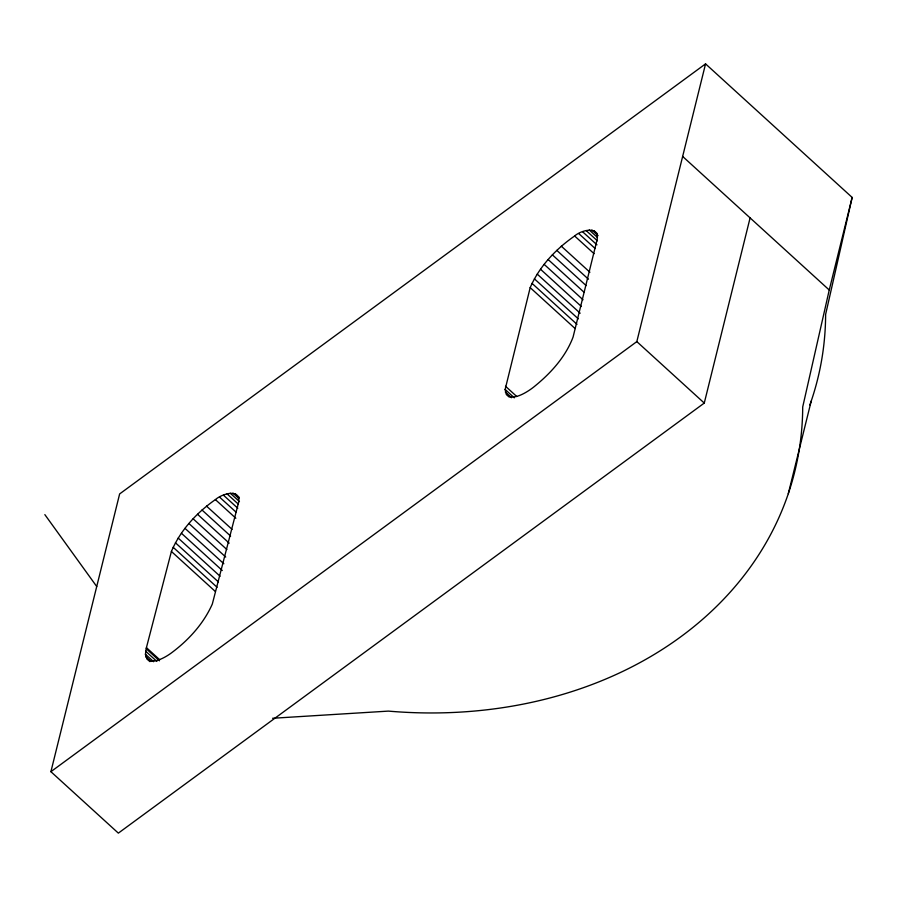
<?xml version="1.0" encoding="UTF-8"?>
<svg xmlns="http://www.w3.org/2000/svg" width="897" height="897" viewBox="0 0 897 897"><rect width="100%" height="100%" fill="white"/><g stroke="black" fill="none" stroke-linecap="round" stroke-linejoin="round"><path stroke-width="1.35" d="M145.437 654.261L146.424 647.634L171.405 551.464C180.342 530.284 196.701 512.669 215.392 499.607C221.615 494.079 240.048 487.811 238.692 502.073L212.32 604.029C203.664 623.538 188.807 639.909 171.832 652.601C165.429 657.49 147.736 667.962 145.437 654.261L153.611 661.706M505.134 389.444L530.183 287.623C539.332 266.454 555.86 249.018 574.641 235.989C580.942 230.226 599.308 225.27 597.144 239.477L573.071 337.093C565.637 356.815 550.904 373.04 534.769 386.181C527.997 391.866 507.287 405.455 505.134 389.444L514.329 397.831M750.094 217.893L704.268 403.067L118.348 833.134L50.905 771.689L119.637 493.933L705.558 63.866L852.15 197.43L829.243 290.011L802.703 407.003A417.262 336.285 13.9 0 1 388.39 711.108L272.61 718.273M852.15 197.43L825.621 314.421A417.262 336.285 13.9 0 1 809.868 404.973M50.905 771.689L636.825 341.611L705.558 63.866M788.295 493.686L811.213 401.105M682.651 156.448L829.243 290.011M594.106 230.742L597.167 233.534M591.942 230.047L598.075 235.631M589.273 229.991L597.458 237.447M586.156 230.574L597.402 240.822M582.635 231.785L596.942 244.825M578.778 233.601L595.126 248.503M574.641 235.989L594.061 253.683M561.298 246.17L589.912 272.24M556.79 250.364L588.466 279.225M552.384 254.849L586.111 285.582M548.157 259.547L583.925 292.142M636.825 341.611L704.268 403.067M544.176 264.38L583.016 299.766M540.521 269.257L581.391 306.505M537.236 274.112L580.157 313.21M534.388 278.832L578.33 318.872M532.022 283.362L576.984 324.333M530.183 287.623L575.145 328.582M505.493 386.237L516.728 396.474M505.37 392.157L511.492 397.741M506.188 394.31L509.249 397.102M235.261 493.731L239.342 497.454M233.007 493.148L239.14 498.732M230.26 493.204L239.454 501.58M227.076 493.888L238.31 504.136M223.488 495.2L237.795 508.24M219.574 497.117L235.922 512.019M215.392 499.607L235.833 518.231M206.534 506.11L232.088 529.387M202.004 510.012L230.619 536.081M197.519 514.273L229.195 543.134M193.135 518.802L226.863 549.525M188.953 523.523L225.73 557.048M185.017 528.367L223.846 563.753M181.418 533.255L222.288 570.492M178.2 538.077L220.101 576.255M175.431 542.786L218.352 581.884M173.155 547.271L217.096 587.3M171.405 551.464L215.347 591.504M146.424 647.634L159.711 659.732M146.177 648.71L159.464 660.82M145.639 651.177L156.874 661.425M145.83 656.817L150.943 661.481M146.816 658.813L149.877 661.616M44.85 514.62L96.73 586.515"/></g></svg>
